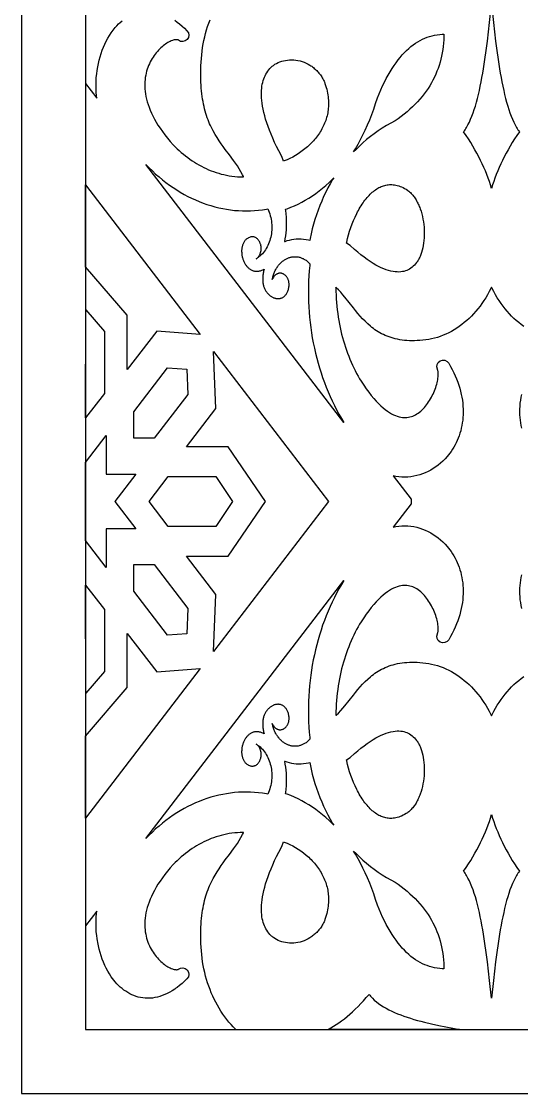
# Model space of a CAD drawing. Extents: x -400 to 400, y -350 to 350.
# Drawn here: x -400 to -244, y -350 to -15.4 of the extents above; entities that cross this region are included whole.
import ezdxf

# ---------------------------------------------------------------- set-up
doc = ezdxf.new("R2010")
doc.units = 0
doc.header["$MEASUREMENT"] = 0
doc.layers.add('LAYER_1', color=18, linetype='CONTINUOUS')

msp = doc.modelspace()

# ---------------------------------------------------------------- linework, layer by layer
at = {"layer": 'LAYER_1'}
for points in [[(-400, -350), (400, -350), (400, 350), (-400, 350)], [(-380, 330), (-380, -330), (380, -330), (380, 330)], [(-252.75, -15.72), (-252.42, -18.59), (-252.07, -21.49), (-251.7, -24.39), (-251.29, -27.28), (-251.07, -28.71), (-250.84, -30.13), (-250.6, -31.53), (-250.35, -32.91), (-250.1, -34.27), (-249.83, -35.6), (-249.54, -36.91), (-249.25, -38.18), (-248.94, -39.41), (-248.62, -40.61), (-248.29, -41.77), (-247.94, -42.88), (-247.58, -43.94), (-247.21, -44.96), (-246.81, -45.92), (-246.41, -46.82), (-245.98, -47.67), (-245.54, -48.45), (-245.32, -48.82), (-245.09, -49.17), (-244.85, -49.5), (-244.61, -49.81), (-245.39, -50.93), (-246.13, -52.05), (-246.85, -53.17), (-247.53, -54.29), (-248.18, -55.41), (-248.79, -56.52), (-249.38, -57.63), (-249.93, -58.74), (-250.46, -59.85), (-250.96, -60.95), (-251.42, -62.05), (-251.86, -63.14), (-252.27, -64.24), (-252.65, -65.32), (-253.01, -66.41), (-253.34, -67.48), (-253.67, -66.41), (-254.02, -65.32), (-254.4, -64.24), (-254.81, -63.14), (-255.25, -62.05), (-255.72, -60.95), (-256.21, -59.85), (-256.74, -58.74), (-257.29, -57.63), (-257.88, -56.52), (-258.5, -55.41), (-259.15, -54.29), (-259.83, -53.17), (-260.54, -52.05), (-261.28, -50.93), (-262.06, -49.81), (-261.82, -49.5), (-261.59, -49.17), (-261.35, -48.82), (-261.13, -48.45), (-260.69, -47.67), (-260.26, -46.82), (-259.86, -45.92), (-259.47, -44.96), (-259.09, -43.94), (-258.73, -42.88), (-258.38, -41.77), (-258.05, -40.61), (-257.73, -39.41), (-257.42, -38.18), (-257.13, -36.91), (-256.85, -35.6), (-256.58, -34.27), (-256.32, -32.91), (-256.07, -31.53), (-255.83, -30.13), (-255.61, -28.71), (-255.39, -27.28), (-254.98, -24.39), (-254.6, -21.49), (-254.25, -18.59), (-253.93, -15.72), (-253.34, -10.17)], [(-268.21, -20.01), (-268.25, -21.07), (-268.33, -22.11), (-268.43, -23.15), (-268.56, -24.17), (-268.73, -25.17), (-268.92, -26.16), (-269.15, -27.14), (-269.41, -28.11), (-269.69, -29.07), (-270.01, -30.01), (-270.36, -30.94), (-270.75, -31.86), (-271.16, -32.77), (-271.61, -33.66), (-272.09, -34.55), (-272.6, -35.42), (-273.15, -36.29), (-273.73, -37.14), (-274.35, -37.98), (-275, -38.81), (-275.69, -39.63), (-276.41, -40.44), (-277.17, -41.23), (-277.96, -42.02), (-278.79, -42.79), (-279.66, -43.55), (-280.57, -44.3), (-281.51, -45.03), (-282.48, -45.76), (-283.45, -46.43), (-284.76, -47.12), (-286.1, -47.89), (-287.41, -48.69), (-288.68, -49.53), (-289.93, -50.41), (-291.13, -51.32), (-292.31, -52.27), (-293.44, -53.25), (-294.55, -54.26), (-295.62, -55.31), (-296.38, -56.1), (-295.77, -55.11), (-294.97, -53.71), (-294.19, -52.27), (-293.44, -50.79), (-292.71, -49.26), (-292.01, -47.69), (-291.34, -46.07), (-290.69, -44.41), (-290.08, -42.7), (-289.49, -40.95), (-288.96, -39.26), (-288.44, -37.99), (-287.89, -36.72), (-287.32, -35.49), (-286.75, -34.31), (-286.17, -33.18), (-285.57, -32.1), (-284.97, -31.06), (-284.36, -30.08), (-283.74, -29.13), (-283.11, -28.24), (-282.48, -27.39), (-281.83, -26.59), (-281.18, -25.83), (-280.52, -25.11), (-279.84, -24.44), (-279.16, -23.82), (-278.48, -23.23), (-277.78, -22.69), (-277.07, -22.19), (-276.36, -21.74), (-275.64, -21.32), (-274.9, -20.95), (-274.16, -20.61), (-273.41, -20.32), (-272.65, -20.06), (-271.88, -19.85), (-271.1, -19.67), (-270.3, -19.54), (-269.5, -19.44), (-268.69, -19.38), (-268.2, -19.37)], [(-315.04, -27.39), (-314.39, -27.45), (-313.73, -27.56), (-313.09, -27.7), (-312.45, -27.89), (-311.82, -28.11), (-311.2, -28.37), (-310.59, -28.67), (-309.98, -29.02), (-309.72, -29.19), (-309.44, -29.38), (-309.16, -29.58), (-308.89, -29.79), (-308.63, -30.01), (-308.37, -30.23), (-308.12, -30.47), (-307.87, -30.71), (-307.63, -30.97), (-307.4, -31.23), (-307.17, -31.5), (-306.95, -31.78), (-306.73, -32.07), (-306.53, -32.36), (-306.33, -32.67), (-306.13, -32.99), (-305.95, -33.31), (-305.77, -33.65), (-305.6, -34), (-305.5, -34.2), (-305.32, -34.69), (-305.11, -35.33), (-304.93, -35.95), (-304.77, -36.56), (-304.63, -37.16), (-304.51, -37.74), (-304.41, -38.31), (-304.33, -38.87), (-304.27, -39.41), (-304.23, -39.95), (-304.2, -40.47), (-304.19, -40.99), (-304.2, -41.49), (-304.22, -41.99), (-304.26, -42.48), (-304.31, -42.97), (-304.38, -43.45), (-304.46, -43.92), (-304.55, -44.39), (-304.66, -44.86), (-304.79, -45.32), (-304.92, -45.78), (-305.07, -46.24), (-305.24, -46.7), (-305.42, -47.15), (-305.61, -47.6), (-305.82, -48.04), (-306.03, -48.48), (-306.27, -48.92), (-306.51, -49.36), (-306.77, -49.79), (-307.04, -50.21), (-307.33, -50.64), (-307.62, -51.05), (-307.93, -51.46), (-308.25, -51.87), (-308.58, -52.26), (-308.92, -52.65), (-309.27, -53.04), (-309.63, -53.41), (-310, -53.78), (-310.37, -54.14), (-310.76, -54.49), (-311.13, -54.82), (-311.96, -55.49), (-312.79, -56.11), (-313.63, -56.69), (-314.5, -57.22), (-315.37, -57.71), (-316.24, -58.15), (-317.12, -58.55), (-317.99, -58.89), (-318.21, -58.97), (-318.8, -57.5), (-319.7, -55.8), (-320.38, -54.44), (-321.02, -53.12), (-321.6, -51.83), (-322.13, -50.57), (-322.62, -49.35), (-323.06, -48.16), (-323.46, -47.01), (-323.81, -45.9), (-324.11, -44.82), (-324.37, -43.78), (-324.59, -42.79), (-324.78, -41.83), (-324.92, -40.91), (-325.02, -40.03), (-325.09, -39.19), (-325.13, -38.4), (-325.13, -37.64), (-325.11, -36.92), (-325.05, -36.24), (-324.97, -35.6), (-324.87, -34.98), (-324.74, -34.4), (-324.59, -33.85), (-324.42, -33.31), (-324.22, -32.8), (-324, -32.31), (-323.75, -31.83), (-323.48, -31.36), (-323.18, -30.91), (-322.85, -30.46), (-322.5, -30.04), (-322.37, -29.91), (-322.19, -29.73), (-322, -29.55), (-321.8, -29.38), (-321.59, -29.22), (-321.4, -29.07), (-320.92, -28.75), (-320.43, -28.47), (-319.91, -28.22), (-319.36, -27.99), (-318.79, -27.8), (-318.2, -27.64), (-317.59, -27.51), (-316.97, -27.43), (-316.33, -27.38), (-315.69, -27.36)], [(-360.18, -61.03), (-359.16, -62.03), (-358.13, -62.99), (-357.07, -63.92), (-356, -64.81), (-354.92, -65.66), (-353.82, -66.47), (-352.7, -67.24), (-351.57, -67.98), (-350.43, -68.68), (-349.27, -69.34), (-348.11, -69.96), (-346.93, -70.55), (-345.74, -71.09), (-344.54, -71.6), (-343.34, -72.06), (-342.13, -72.49), (-340.91, -72.87), (-339.68, -73.22), (-338.45, -73.52), (-337.22, -73.78), (-335.98, -74.01), (-334.74, -74.19), (-333.5, -74.33), (-332.25, -74.42), (-331.01, -74.48), (-329.76, -74.49), (-328.52, -74.46), (-327.28, -74.39), (-326.04, -74.28), (-324.81, -74.12), (-323.58, -73.92), (-323.15, -73.87), (-322.91, -74.39), (-322.7, -74.93), (-322.51, -75.47), (-322.35, -76.02), (-322.22, -76.57), (-322.1, -77.13), (-322.01, -77.7), (-321.95, -78.26), (-321.91, -78.83), (-321.89, -79.39), (-321.89, -79.96), (-321.92, -80.52), (-321.96, -81.08), (-322.03, -81.63), (-322.13, -82.18), (-322.24, -82.72), (-322.37, -83.25), (-322.53, -83.77), (-322.7, -84.29), (-322.9, -84.79), (-323.12, -85.28), (-323.35, -85.75), (-323.61, -86.21), (-323.88, -86.65), (-324.17, -87.07), (-324.49, -87.48), (-324.82, -87.86), (-325.17, -88.23), (-325.53, -88.57), (-325.92, -88.89), (-326.12, -89.04), (-326.32, -89.18), (-326.53, -89.32), (-326.74, -89.45), (-326.55, -89.31), (-326.37, -89.16), (-326.19, -88.98), (-326.03, -88.79), (-325.93, -88.65), (-325.84, -88.52), (-325.75, -88.37), (-325.67, -88.22), (-325.6, -88.07), (-325.53, -87.92), (-325.47, -87.76), (-325.41, -87.6), (-325.37, -87.43), (-325.32, -87.27), (-325.29, -87.1), (-325.26, -86.93), (-325.24, -86.76), (-325.22, -86.59), (-325.21, -86.41), (-325.21, -86.24), (-325.21, -86.07), (-325.22, -85.89), (-325.24, -85.72), (-325.26, -85.55), (-325.29, -85.38), (-325.32, -85.21), (-325.36, -85.04), (-325.41, -84.88), (-325.47, -84.72), (-325.53, -84.56), (-325.59, -84.4), (-325.67, -84.24), (-325.75, -84.09), (-325.84, -83.95), (-325.93, -83.81), (-326.03, -83.67), (-326.14, -83.52), (-326.26, -83.38), (-326.39, -83.25), (-326.52, -83.12), (-326.66, -83.01), (-326.81, -82.91), (-326.97, -82.83), (-327.14, -82.75), (-327.31, -82.69), (-327.48, -82.64), (-327.67, -82.61), (-327.86, -82.6), (-328.05, -82.6), (-328.25, -82.61), (-328.46, -82.65), (-328.68, -82.7), (-328.9, -82.79), (-329.11, -82.88), (-329.31, -82.99), (-329.49, -83.11), (-329.67, -83.23), (-329.84, -83.37), (-330, -83.51), (-330.15, -83.67), (-330.29, -83.83), (-330.42, -84), (-330.54, -84.18), (-330.65, -84.36), (-330.76, -84.55), (-330.85, -84.75), (-330.93, -84.95), (-331.01, -85.16), (-331.08, -85.37), (-331.13, -85.59), (-331.18, -85.81), (-331.22, -86.04), (-331.26, -86.27), (-331.28, -86.5), (-331.3, -86.73), (-331.3, -86.97), (-331.3, -87.21), (-331.29, -87.45), (-331.28, -87.69), (-331.26, -87.93), (-331.22, -88.17), (-331.19, -88.41), (-331.14, -88.64), (-331.09, -88.88), (-331.03, -89.12), (-330.96, -89.35), (-330.89, -89.58), (-330.8, -89.81), (-330.72, -90.03), (-330.62, -90.26), (-330.52, -90.47), (-330.41, -90.68), (-330.3, -90.89), (-330.18, -91.09), (-330.06, -91.29), (-329.92, -91.48), (-329.79, -91.66), (-329.64, -91.84), (-329.49, -92), (-329.34, -92.16), (-329.18, -92.32), (-329.02, -92.46), (-328.84, -92.59), (-328.67, -92.72), (-328.49, -92.83), (-328.3, -92.94), (-328.11, -93.03), (-327.92, -93.11), (-327.72, -93.18), (-327.51, -93.24), (-327.31, -93.29), (-327.09, -93.32), (-326.88, -93.34), (-326.66, -93.34), (-326.43, -93.34), (-326.2, -93.31), (-325.95, -93.28), (-325.7, -93.23), (-325.45, -93.17), (-325.21, -93.11), (-324.97, -93.02), (-324.73, -92.93), (-324.49, -92.83), (-324.26, -92.71), (-324.35, -93.02), (-324.43, -93.32), (-324.5, -93.64), (-324.56, -93.95), (-324.61, -94.27), (-324.66, -94.59), (-324.69, -94.92), (-324.72, -95.24), (-324.74, -95.54), (-324.74, -95.84), (-324.74, -96.12), (-324.73, -96.41), (-324.7, -96.68), (-324.66, -96.96), (-324.62, -97.22), (-324.57, -97.48), (-324.5, -97.74), (-324.43, -97.98), (-324.35, -98.23), (-324.26, -98.46), (-324.17, -98.69), (-324.07, -98.91), (-323.96, -99.13), (-323.84, -99.34), (-323.72, -99.54), (-323.59, -99.73), (-323.45, -99.92), (-323.31, -100.1), (-323.17, -100.27), (-323.02, -100.43), (-322.86, -100.59), (-322.7, -100.74), (-322.54, -100.88), (-322.37, -101.01), (-322.2, -101.13), (-322.03, -101.24), (-321.86, -101.35), (-321.68, -101.45), (-321.5, -101.53), (-321.32, -101.61), (-321.14, -101.68), (-320.95, -101.74), (-320.77, -101.79), (-320.59, -101.83), (-320.4, -101.86), (-320.22, -101.88), (-320.04, -101.89), (-319.85, -101.89), (-319.67, -101.88), (-319.49, -101.86), (-319.32, -101.83), (-319.14, -101.79), (-318.97, -101.74), (-318.8, -101.67), (-318.63, -101.6), (-318.47, -101.51), (-318.31, -101.41), (-318.15, -101.3), (-318, -101.18), (-317.85, -101.05), (-317.71, -100.9), (-317.58, -100.75), (-317.44, -100.58), (-317.32, -100.39), (-317.2, -100.2), (-317.09, -99.99), (-316.99, -99.77), (-316.89, -99.54), (-316.8, -99.29), (-316.72, -99.03), (-316.64, -98.76), (-316.58, -98.47), (-316.54, -98.19), (-316.51, -97.92), (-316.5, -97.66), (-316.5, -97.4), (-316.51, -97.15), (-316.53, -96.91), (-316.57, -96.68), (-316.62, -96.46), (-316.67, -96.25), (-316.74, -96.04), (-316.82, -95.85), (-316.9, -95.66), (-317, -95.49), (-317.1, -95.32), (-317.21, -95.16), (-317.32, -95.02), (-317.43, -94.89), (-317.53, -94.77), (-317.65, -94.65), (-317.76, -94.55), (-317.88, -94.45), (-318, -94.36), (-318.12, -94.28), (-318.25, -94.21), (-318.37, -94.15), (-318.5, -94.1), (-318.63, -94.05), (-318.76, -94.01), (-318.89, -93.99), (-319.03, -93.97), (-319.16, -93.95), (-319.29, -93.95), (-319.43, -93.95), (-319.56, -93.97), (-319.69, -93.99), (-319.82, -94.02), (-319.95, -94.06), (-320.08, -94.1), (-320.21, -94.16), (-320.33, -94.22), (-320.46, -94.29), (-320.58, -94.37), (-320.7, -94.46), (-320.81, -94.55), (-320.93, -94.65), (-321.04, -94.77), (-321.15, -94.89), (-321.25, -95.02), (-321.4, -95.23), (-321.53, -95.46), (-321.65, -95.7), (-321.75, -95.94), (-321.69, -95.63), (-321.61, -95.32), (-321.53, -95.02), (-321.44, -94.72), (-321.35, -94.43), (-321.25, -94.15), (-321.14, -93.87), (-321.03, -93.6), (-320.91, -93.34), (-320.79, -93.08), (-320.66, -92.83), (-320.52, -92.59), (-320.38, -92.35), (-320.24, -92.12), (-320.09, -91.9), (-319.93, -91.69), (-319.77, -91.48), (-319.61, -91.28), (-319.44, -91.08), (-319.26, -90.9), (-319.09, -90.72), (-318.91, -90.55), (-318.72, -90.38), (-318.53, -90.23), (-318.34, -90.08), (-318.15, -89.94), (-317.95, -89.8), (-317.75, -89.68), (-317.55, -89.56), (-317.34, -89.45), (-317.13, -89.35), (-316.92, -89.26), (-316.71, -89.17), (-316.5, -89.1), (-316.28, -89.03), (-316.07, -88.97), (-315.85, -88.92), (-315.63, -88.87), (-315.41, -88.84), (-315.18, -88.81), (-314.96, -88.8), (-314.74, -88.79), (-314.51, -88.79), (-314.29, -88.8), (-314.07, -88.82), (-313.84, -88.85), (-313.62, -88.89), (-313.4, -88.93), (-313.17, -88.99), (-312.95, -89.05), (-312.73, -89.13), (-312.51, -89.21), (-312.29, -89.31), (-312.07, -89.41), (-311.86, -89.52), (-311.64, -89.65), (-311.43, -89.78), (-311.22, -89.92), (-311.01, -90.07), (-310.81, -90.24), (-310.61, -90.41), (-310.4, -90.59), (-310.21, -90.79), (-310.01, -90.99), (-310.05, -91.56), (-310.2, -93.16), (-310.33, -94.77), (-310.41, -96.38), (-310.47, -98), (-310.49, -99.62), (-310.48, -101.24), (-310.44, -102.86), (-310.36, -104.48), (-310.26, -106.1), (-310.12, -107.72), (-309.95, -109.33), (-309.74, -110.94), (-309.51, -112.54), (-309.25, -114.14), (-308.95, -115.73), (-308.62, -117.31), (-308.27, -118.88), (-307.88, -120.44), (-307.46, -121.99), (-307.02, -123.52), (-306.54, -125.04), (-306.03, -126.55), (-305.5, -128.04), (-304.93, -129.51), (-304.34, -130.96), (-303.71, -132.4), (-303.06, -133.81), (-302.38, -135.21), (-301.67, -136.58), (-300.93, -137.93), (-300.16, -139.25), (-299.37, -140.55), (-330.27, -100.27), (-361.17, -59.99)], [(-344.2, -113.06), (-357.81, -112.06), (-367, -124.04), (-367, -107.09), (-380, -91.96), (-380, -66.39)], [(-302.91, -64.73), (-303.67, -66.03), (-304.39, -67.35), (-305.07, -68.69), (-305.72, -70.05), (-306.33, -71.44), (-306.91, -72.85), (-307.45, -74.27), (-307.96, -75.71), (-308.43, -77.17), (-308.87, -78.65), (-309.27, -80.14), (-309.64, -81.65), (-309.97, -83.17), (-310.07, -83.72), (-310.43, -83.63), (-311.22, -83.49), (-312, -83.4), (-312.77, -83.34), (-313.53, -83.33), (-314.28, -83.37), (-315.02, -83.44), (-315.75, -83.55), (-316.46, -83.7), (-317.16, -83.89), (-317.85, -84.11), (-317.88, -84.13), (-317.87, -84.08), (-317.7, -83.19), (-317.56, -82.28), (-317.44, -81.35), (-317.35, -80.4), (-317.3, -79.44), (-317.27, -78.46), (-317.28, -77.47), (-317.32, -76.46), (-317.4, -75.44), (-317.5, -74.41), (-317.57, -73.95), (-317.14, -73.81), (-315.98, -73.38), (-314.82, -72.9), (-313.68, -72.38), (-312.55, -71.81), (-311.43, -71.2), (-310.32, -70.54), (-309.23, -69.83), (-308.15, -69.07), (-307.09, -68.27), (-306.04, -67.43), (-305.01, -66.54), (-303.99, -65.6), (-303, -64.62), (-302.55, -64.14)], [(-284.39, -66.3), (-283.98, -66.33), (-283.57, -66.38), (-283.16, -66.46), (-282.73, -66.57), (-282.29, -66.69), (-281.84, -66.85), (-281.39, -67.03), (-280.92, -67.24), (-280.44, -67.49), (-279.95, -67.76), (-279.58, -67.99), (-279.42, -68.11), (-279.15, -68.34), (-278.9, -68.57), (-278.65, -68.81), (-278.4, -69.07), (-278.17, -69.33), (-277.94, -69.6), (-277.72, -69.88), (-277.5, -70.16), (-277.29, -70.46), (-277.09, -70.76), (-276.9, -71.08), (-276.71, -71.4), (-276.53, -71.73), (-276.36, -72.06), (-276.19, -72.41), (-276.03, -72.76), (-275.88, -73.12), (-275.73, -73.49), (-275.6, -73.83), (-275.33, -74.63), (-275.1, -75.41), (-274.9, -76.22), (-274.73, -77.04), (-274.59, -77.88), (-274.48, -78.72), (-274.4, -79.57), (-274.35, -80.42), (-274.33, -81.27), (-274.34, -82.11), (-274.38, -82.94), (-274.45, -83.75), (-274.54, -84.54), (-274.66, -85.31), (-274.81, -86.06), (-274.98, -86.77), (-275.18, -87.44), (-275.39, -88.08), (-275.64, -88.72), (-275.75, -88.96), (-275.88, -89.24), (-276.01, -89.49), (-276.14, -89.74), (-276.28, -89.98), (-276.38, -90.15), (-276.71, -90.6), (-277.05, -91.03), (-277.4, -91.43), (-277.76, -91.78), (-278.12, -92.1), (-278.5, -92.39), (-278.9, -92.65), (-279.3, -92.87), (-279.73, -93.07), (-280.18, -93.24), (-280.65, -93.37), (-281.14, -93.47), (-281.66, -93.54), (-282.22, -93.58), (-282.8, -93.57), (-283.41, -93.52), (-284.05, -93.43), (-284.72, -93.3), (-285.43, -93.11), (-286.16, -92.88), (-286.93, -92.59), (-287.72, -92.25), (-288.55, -91.85), (-289.4, -91.39), (-290.29, -90.88), (-291.2, -90.31), (-292.13, -89.67), (-293.1, -88.97), (-294.09, -88.21), (-295.1, -87.39), (-296.14, -86.5), (-297.45, -85.33), (-298.58, -84.56), (-298.52, -84.27), (-298.25, -83.14), (-297.95, -81.99), (-297.61, -80.85), (-297.24, -79.72), (-296.83, -78.59), (-296.39, -77.49), (-295.91, -76.41), (-295.4, -75.33), (-295.14, -74.84), (-294.87, -74.34), (-294.6, -73.85), (-294.32, -73.37), (-294.03, -72.9), (-293.73, -72.45), (-293.43, -72), (-293.13, -71.57), (-292.82, -71.16), (-292.5, -70.76), (-292.18, -70.37), (-291.86, -70), (-291.53, -69.65), (-291.2, -69.31), (-290.87, -68.99), (-290.53, -68.69), (-290.2, -68.4), (-289.85, -68.13), (-289.51, -67.88), (-289.16, -67.65), (-288.81, -67.43), (-288.46, -67.24), (-288.11, -67.06), (-287.75, -66.9), (-287.4, -66.76), (-287.03, -66.63), (-286.67, -66.53), (-286.3, -66.44), (-285.93, -66.37), (-285.55, -66.32), (-285.17, -66.29), (-284.78, -66.28)], [(-374.13, -112.1), (-374.13, -131.46), (-380, -139.1), (-379.92, -105.37)], [(-304.2, -165.2), (-340.08, -211.98), (-339.31, -194.24), (-348.51, -182.26), (-335.5, -182.26), (-323.82, -165.2), (-335.5, -148.15), (-348.51, -148.15), (-339.31, -136.17), (-340.08, -118.43)], [(-348.43, -123.94), (-348.09, -131.8), (-358.59, -145.49), (-364.96, -145.49), (-364.96, -137.19), (-354.46, -123.5)], [(-373.54, -156.66), (-364.28, -156.66), (-370.83, -165.19), (-370.83, -165.2), (-370.83, -165.21), (-364.28, -173.74), (-373.54, -173.74), (-373.54, -185.8), (-380, -177.38), (-380, -153.03), (-373.54, -144.6)], [(-334.11, -165.2), (-339.34, -172.96), (-354.2, -172.96), (-360.14, -165.2), (-354.2, -157.45), (-339.34, -157.45)], [(-348.09, -198.6), (-348.43, -206.46), (-354.46, -206.91), (-364.96, -193.22), (-364.96, -184.91), (-358.59, -184.91)], [(-300.16, -191.15), (-300.93, -192.47), (-301.67, -193.82), (-302.38, -195.19), (-303.06, -196.59), (-303.71, -198), (-304.34, -199.44), (-304.93, -200.89), (-305.5, -202.37), (-306.03, -203.85), (-306.54, -205.36), (-307.02, -206.88), (-307.46, -208.42), (-307.88, -209.96), (-308.27, -211.52), (-308.62, -213.09), (-308.95, -214.67), (-309.25, -216.26), (-309.51, -217.86), (-309.74, -219.46), (-309.95, -221.07), (-310.12, -222.69), (-310.26, -224.3), (-310.36, -225.92), (-310.44, -227.54), (-310.48, -229.17), (-310.49, -230.79), (-310.47, -232.41), (-310.41, -234.02), (-310.33, -235.64), (-310.2, -237.24), (-310.05, -238.85), (-310.01, -239.41), (-310.21, -239.62), (-310.4, -239.81), (-310.61, -239.99), (-310.81, -240.17), (-311.01, -240.33), (-311.22, -240.48), (-311.43, -240.62), (-311.64, -240.76), (-311.86, -240.88), (-312.07, -240.99), (-312.29, -241.1), (-312.51, -241.19), (-312.73, -241.27), (-312.95, -241.35), (-313.17, -241.41), (-313.4, -241.47), (-313.62, -241.52), (-313.84, -241.55), (-314.07, -241.58), (-314.29, -241.6), (-314.51, -241.61), (-314.74, -241.61), (-314.96, -241.6), (-315.18, -241.59), (-315.41, -241.56), (-315.63, -241.53), (-315.85, -241.49), (-316.07, -241.43), (-316.28, -241.37), (-316.5, -241.31), (-316.71, -241.23), (-316.92, -241.14), (-317.13, -241.05), (-317.34, -240.95), (-317.55, -240.84), (-317.75, -240.72), (-317.95, -240.6), (-318.15, -240.47), (-318.34, -240.32), (-318.53, -240.18), (-318.72, -240.02), (-318.91, -239.85), (-319.09, -239.68), (-319.26, -239.5), (-319.44, -239.32), (-319.61, -239.12), (-319.77, -238.92), (-319.93, -238.71), (-320.09, -238.5), (-320.24, -238.28), (-320.38, -238.05), (-320.52, -237.81), (-320.66, -237.57), (-320.79, -237.32), (-320.91, -237.06), (-321.03, -236.8), (-321.14, -236.53), (-321.25, -236.25), (-321.35, -235.97), (-321.44, -235.68), (-321.53, -235.38), (-321.61, -235.08), (-321.69, -234.78), (-321.75, -234.46), (-321.65, -234.7), (-321.53, -234.94), (-321.4, -235.17), (-321.25, -235.39), (-321.15, -235.52), (-321.04, -235.64), (-320.93, -235.75), (-320.81, -235.85), (-320.7, -235.95), (-320.58, -236.03), (-320.46, -236.11), (-320.33, -236.18), (-320.21, -236.25), (-320.08, -236.3), (-319.95, -236.35), (-319.82, -236.38), (-319.69, -236.41), (-319.56, -236.44), (-319.43, -236.45), (-319.29, -236.45), (-319.16, -236.45), (-319.03, -236.44), (-318.89, -236.42), (-318.76, -236.39), (-318.63, -236.35), (-318.5, -236.3), (-318.37, -236.25), (-318.25, -236.19), (-318.12, -236.12), (-318, -236.04), (-317.88, -235.95), (-317.76, -235.85), (-317.65, -235.75), (-317.53, -235.64), (-317.43, -235.51), (-317.32, -235.38), (-317.21, -235.24), (-317.1, -235.08), (-317, -234.92), (-316.9, -234.74), (-316.82, -234.55), (-316.74, -234.36), (-316.67, -234.15), (-316.62, -233.94), (-316.57, -233.72), (-316.53, -233.49), (-316.51, -233.25), (-316.5, -233), (-316.5, -232.74), (-316.51, -232.48), (-316.54, -232.21), (-316.58, -231.93), (-316.64, -231.65), (-316.72, -231.37), (-316.8, -231.11), (-316.89, -230.87), (-316.99, -230.63), (-317.09, -230.41), (-317.2, -230.2), (-317.32, -230.01), (-317.44, -229.83), (-317.58, -229.66), (-317.71, -229.5), (-317.85, -229.35), (-318, -229.22), (-318.15, -229.1), (-318.31, -228.99), (-318.47, -228.89), (-318.63, -228.8), (-318.8, -228.73), (-318.97, -228.66), (-319.14, -228.61), (-319.32, -228.57), (-319.49, -228.54), (-319.67, -228.52), (-319.85, -228.51), (-320.04, -228.51), (-320.22, -228.52), (-320.4, -228.54), (-320.59, -228.57), (-320.77, -228.61), (-320.95, -228.66), (-321.14, -228.72), (-321.32, -228.79), (-321.5, -228.87), (-321.68, -228.96), (-321.86, -229.05), (-322.03, -229.16), (-322.2, -229.27), (-322.37, -229.4), (-322.54, -229.53), (-322.7, -229.67), (-322.86, -229.81), (-323.02, -229.97), (-323.17, -230.13), (-323.31, -230.31), (-323.45, -230.48), (-323.59, -230.67), (-323.72, -230.87), (-323.84, -231.07), (-323.96, -231.28), (-324.07, -231.49), (-324.17, -231.71), (-324.26, -231.94), (-324.35, -232.18), (-324.43, -232.42), (-324.5, -232.67), (-324.57, -232.92), (-324.62, -233.18), (-324.66, -233.45), (-324.7, -233.72), (-324.73, -234), (-324.74, -234.28), (-324.74, -234.57), (-324.74, -234.86), (-324.72, -235.16), (-324.69, -235.48), (-324.66, -235.81), (-324.61, -236.13), (-324.56, -236.45), (-324.5, -236.77), (-324.43, -237.08), (-324.35, -237.38), (-324.26, -237.69), (-324.49, -237.57), (-324.73, -237.47), (-324.97, -237.38), (-325.21, -237.3), (-325.45, -237.23), (-325.7, -237.17), (-325.95, -237.12), (-326.2, -237.09), (-326.43, -237.07), (-326.66, -237.06), (-326.88, -237.06), (-327.09, -237.08), (-327.31, -237.12), (-327.51, -237.16), (-327.72, -237.22), (-327.92, -237.29), (-328.11, -237.37), (-328.3, -237.47), (-328.49, -237.57), (-328.67, -237.68), (-328.84, -237.81), (-329.02, -237.94), (-329.18, -238.09), (-329.34, -238.24), (-329.49, -238.4), (-329.64, -238.57), (-329.79, -238.74), (-329.92, -238.92), (-330.06, -239.11), (-330.18, -239.31), (-330.3, -239.51), (-330.41, -239.72), (-330.52, -239.93), (-330.62, -240.15), (-330.72, -240.37), (-330.8, -240.59), (-330.89, -240.82), (-330.96, -241.05), (-331.03, -241.28), (-331.09, -241.52), (-331.14, -241.76), (-331.19, -242), (-331.22, -242.24), (-331.26, -242.48), (-331.28, -242.72), (-331.29, -242.96), (-331.3, -243.19), (-331.3, -243.43), (-331.3, -243.67), (-331.28, -243.9), (-331.26, -244.13), (-331.22, -244.36), (-331.18, -244.59), (-331.13, -244.81), (-331.08, -245.03), (-331.01, -245.24), (-330.93, -245.45), (-330.85, -245.65), (-330.76, -245.85), (-330.65, -246.04), (-330.54, -246.22), (-330.42, -246.4), (-330.29, -246.57), (-330.15, -246.73), (-330, -246.89), (-329.84, -247.03), (-329.67, -247.17), (-329.49, -247.3), (-329.31, -247.41), (-329.11, -247.52), (-328.9, -247.61), (-328.68, -247.7), (-328.46, -247.75), (-328.25, -247.79), (-328.05, -247.81), (-327.86, -247.81), (-327.67, -247.79), (-327.48, -247.76), (-327.31, -247.71), (-327.14, -247.65), (-326.97, -247.58), (-326.81, -247.49), (-326.66, -247.39), (-326.52, -247.28), (-326.39, -247.16), (-326.26, -247.02), (-326.14, -246.88), (-326.03, -246.73), (-325.93, -246.6), (-325.84, -246.45), (-325.75, -246.31), (-325.67, -246.16), (-325.59, -246), (-325.53, -245.85), (-325.47, -245.69), (-325.41, -245.52), (-325.36, -245.36), (-325.32, -245.19), (-325.29, -245.02), (-325.26, -244.85), (-325.24, -244.68), (-325.22, -244.51), (-325.21, -244.34), (-325.21, -244.16), (-325.21, -243.99), (-325.22, -243.82), (-325.24, -243.64), (-325.26, -243.47), (-325.29, -243.3), (-325.32, -243.14), (-325.37, -242.97), (-325.41, -242.81), (-325.47, -242.64), (-325.53, -242.49), (-325.6, -242.33), (-325.67, -242.18), (-325.75, -242.03), (-325.84, -241.89), (-325.93, -241.75), (-326.03, -241.61), (-326.19, -241.42), (-326.37, -241.25), (-326.55, -241.09), (-326.74, -240.95), (-326.53, -241.08), (-326.32, -241.22), (-326.12, -241.36), (-325.92, -241.51), (-325.53, -241.83), (-325.17, -242.17), (-324.82, -242.54), (-324.49, -242.92), (-324.17, -243.33), (-323.88, -243.75), (-323.61, -244.19), (-323.35, -244.65), (-323.12, -245.13), (-322.9, -245.61), (-322.7, -246.11), (-322.53, -246.63), (-322.37, -247.15), (-322.24, -247.68), (-322.13, -248.22), (-322.03, -248.77), (-321.96, -249.32), (-321.92, -249.88), (-321.89, -250.45), (-321.89, -251.01), (-321.91, -251.58), (-321.95, -252.14), (-322.01, -252.71), (-322.1, -253.27), (-322.22, -253.83), (-322.35, -254.38), (-322.51, -254.93), (-322.7, -255.47), (-322.91, -256.01), (-323.15, -256.53), (-323.58, -256.48), (-324.81, -256.28), (-326.04, -256.12), (-327.28, -256.01), (-328.52, -255.94), (-329.76, -255.91), (-331.01, -255.92), (-332.25, -255.98), (-333.5, -256.08), (-334.74, -256.22), (-335.98, -256.4), (-337.22, -256.62), (-338.45, -256.88), (-339.68, -257.19), (-340.91, -257.53), (-342.13, -257.92), (-343.34, -258.34), (-344.54, -258.81), (-345.74, -259.31), (-346.93, -259.85), (-348.11, -260.44), (-349.27, -261.06), (-350.43, -261.72), (-351.57, -262.42), (-352.7, -263.16), (-353.82, -263.93), (-354.92, -264.75), (-356, -265.6), (-357.07, -266.49), (-358.13, -267.41), (-359.16, -268.37), (-360.18, -269.37), (-361.17, -270.41), (-330.27, -230.13), (-299.37, -189.85)], [(-374.13, -198.95), (-374.13, -218.3), (-379.92, -225.04), (-380, -191.31)], [(-357.81, -218.34), (-344.2, -217.34), (-380, -264.01), (-380, -238.44), (-367, -223.31), (-367, -206.36)], [(-281.66, -236.86), (-281.14, -236.93), (-280.65, -237.03), (-280.18, -237.17), (-279.73, -237.33), (-279.3, -237.53), (-278.9, -237.75), (-278.5, -238.01), (-278.12, -238.3), (-277.76, -238.62), (-277.4, -238.98), (-277.05, -239.37), (-276.71, -239.8), (-276.38, -240.25), (-276.28, -240.42), (-276.14, -240.66), (-276.01, -240.91), (-275.88, -241.17), (-275.75, -241.44), (-275.64, -241.69), (-275.39, -242.32), (-275.18, -242.96), (-274.98, -243.63), (-274.81, -244.35), (-274.66, -245.09), (-274.54, -245.86), (-274.45, -246.65), (-274.38, -247.47), (-274.34, -248.29), (-274.33, -249.13), (-274.35, -249.98), (-274.4, -250.83), (-274.48, -251.68), (-274.59, -252.52), (-274.73, -253.36), (-274.9, -254.18), (-275.1, -254.99), (-275.33, -255.77), (-275.6, -256.57), (-275.73, -256.91), (-275.88, -257.28), (-276.03, -257.64), (-276.19, -257.99), (-276.36, -258.34), (-276.53, -258.67), (-276.71, -259), (-276.9, -259.33), (-277.09, -259.64), (-277.29, -259.94), (-277.5, -260.24), (-277.72, -260.53), (-277.94, -260.8), (-278.17, -261.07), (-278.4, -261.34), (-278.65, -261.59), (-278.9, -261.83), (-279.15, -262.06), (-279.42, -262.29), (-279.58, -262.41), (-279.95, -262.64), (-280.44, -262.92), (-280.92, -263.16), (-281.39, -263.37), (-281.84, -263.55), (-282.29, -263.71), (-282.73, -263.84), (-283.16, -263.94), (-283.57, -264.02), (-283.98, -264.07), (-284.39, -264.11), (-284.78, -264.12), (-285.17, -264.11), (-285.55, -264.08), (-285.93, -264.03), (-286.3, -263.96), (-286.67, -263.88), (-287.03, -263.77), (-287.4, -263.65), (-287.75, -263.5), (-288.11, -263.34), (-288.46, -263.17), (-288.81, -262.97), (-289.16, -262.75), (-289.51, -262.52), (-289.85, -262.27), (-290.2, -262), (-290.53, -261.72), (-290.87, -261.41), (-291.2, -261.09), (-291.53, -260.75), (-291.86, -260.4), (-292.18, -260.03), (-292.5, -259.65), (-292.82, -259.24), (-293.13, -258.83), (-293.43, -258.4), (-293.73, -257.96), (-294.03, -257.5), (-294.32, -257.03), (-294.6, -256.55), (-294.87, -256.06), (-295.14, -255.56), (-295.4, -255.07), (-295.91, -254), (-296.39, -252.91), (-296.83, -251.81), (-297.24, -250.69), (-297.61, -249.55), (-297.95, -248.41), (-298.25, -247.27), (-298.52, -246.13), (-298.58, -245.84), (-297.45, -245.08), (-296.14, -243.9), (-295.1, -243.01), (-294.09, -242.19), (-293.1, -241.43), (-292.13, -240.73), (-291.2, -240.1), (-290.29, -239.52), (-289.4, -239.01), (-288.55, -238.55), (-287.72, -238.16), (-286.93, -237.81), (-286.16, -237.53), (-285.43, -237.29), (-284.72, -237.11), (-284.05, -236.97), (-283.41, -236.88), (-282.8, -236.83), (-282.22, -236.83)], [(-317.85, -246.29), (-317.16, -246.51), (-316.46, -246.7), (-315.75, -246.85), (-315.02, -246.96), (-314.28, -247.04), (-313.53, -247.07), (-312.77, -247.06), (-312, -247.01), (-311.22, -246.91), (-310.43, -246.77), (-310.07, -246.68), (-309.97, -247.24), (-309.64, -248.76), (-309.27, -250.26), (-308.87, -251.75), (-308.43, -253.23), (-307.96, -254.69), (-307.45, -256.13), (-306.91, -257.56), (-306.33, -258.96), (-305.72, -260.35), (-305.07, -261.71), (-304.39, -263.05), (-303.67, -264.38), (-302.91, -265.67), (-302.55, -266.26), (-303, -265.79), (-303.99, -264.8), (-305.01, -263.86), (-306.04, -262.97), (-307.09, -262.13), (-308.15, -261.33), (-309.23, -260.57), (-310.32, -259.87), (-311.43, -259.21), (-312.55, -258.59), (-313.68, -258.02), (-314.82, -257.5), (-315.98, -257.02), (-317.14, -256.59), (-317.57, -256.45), (-317.5, -255.99), (-317.4, -254.96), (-317.32, -253.94), (-317.28, -252.93), (-317.27, -251.94), (-317.3, -250.96), (-317.35, -250), (-317.44, -249.05), (-317.56, -248.12), (-317.7, -247.21), (-317.87, -246.32), (-317.88, -246.28)], [(-253.01, -264), (-252.65, -265.08), (-252.27, -266.17), (-251.86, -267.26), (-251.42, -268.35), (-250.96, -269.45), (-250.46, -270.56), (-249.93, -271.66), (-249.38, -272.77), (-248.79, -273.88), (-248.18, -275), (-247.53, -276.11), (-246.85, -277.23), (-246.13, -278.35), (-245.39, -279.47), (-244.61, -280.59), (-244.85, -280.9), (-245.09, -281.24), (-245.32, -281.59), (-245.54, -281.95), (-245.98, -282.73), (-246.41, -283.58), (-246.81, -284.48), (-247.21, -285.44), (-247.58, -286.46), (-247.94, -287.52), (-248.29, -288.64), (-248.62, -289.79), (-248.94, -290.99), (-249.25, -292.22), (-249.54, -293.5), (-249.83, -294.8), (-250.1, -296.13), (-250.35, -297.49), (-250.6, -298.87), (-250.84, -300.27), (-251.07, -301.69), (-251.29, -303.12), (-251.7, -306.01), (-252.07, -308.92), (-252.42, -311.82), (-252.75, -314.69), (-253.34, -320.23), (-253.93, -314.69), (-254.25, -311.82), (-254.6, -308.92), (-254.98, -306.01), (-255.39, -303.12), (-255.61, -301.69), (-255.83, -300.27), (-256.07, -298.87), (-256.32, -297.49), (-256.58, -296.13), (-256.85, -294.8), (-257.13, -293.5), (-257.42, -292.22), (-257.73, -290.99), (-258.05, -289.79), (-258.38, -288.64), (-258.73, -287.52), (-259.09, -286.46), (-259.47, -285.44), (-259.86, -284.48), (-260.26, -283.58), (-260.69, -282.73), (-261.13, -281.95), (-261.35, -281.59), (-261.59, -281.24), (-261.82, -280.9), (-262.06, -280.59), (-261.28, -279.47), (-260.54, -278.35), (-259.83, -277.23), (-259.15, -276.11), (-258.5, -275), (-257.88, -273.88), (-257.29, -272.77), (-256.74, -271.66), (-256.21, -270.56), (-255.72, -269.45), (-255.25, -268.35), (-254.81, -267.26), (-254.4, -266.17), (-254.02, -265.08), (-253.67, -264), (-253.34, -262.92)], [(-317.99, -271.51), (-317.12, -271.86), (-316.24, -272.25), (-315.37, -272.69), (-314.5, -273.18), (-313.63, -273.71), (-312.79, -274.29), (-311.96, -274.91), (-311.13, -275.58), (-310.76, -275.91), (-310.37, -276.26), (-310, -276.62), (-309.63, -276.99), (-309.27, -277.36), (-308.92, -277.75), (-308.58, -278.14), (-308.25, -278.54), (-307.93, -278.94), (-307.62, -279.35), (-307.33, -279.77), (-307.04, -280.19), (-306.77, -280.61), (-306.51, -281.04), (-306.27, -281.48), (-306.03, -281.92), (-305.82, -282.36), (-305.61, -282.8), (-305.42, -283.25), (-305.24, -283.71), (-305.07, -284.16), (-304.92, -284.62), (-304.79, -285.08), (-304.66, -285.54), (-304.55, -286.01), (-304.46, -286.48), (-304.38, -286.95), (-304.31, -287.43), (-304.26, -287.92), (-304.22, -288.41), (-304.2, -288.91), (-304.19, -289.42), (-304.2, -289.93), (-304.23, -290.46), (-304.27, -290.99), (-304.33, -291.54), (-304.41, -292.09), (-304.51, -292.66), (-304.63, -293.24), (-304.77, -293.84), (-304.93, -294.45), (-305.11, -295.07), (-305.32, -295.71), (-305.5, -296.2), (-305.6, -296.4), (-305.77, -296.75), (-305.95, -297.09), (-306.13, -297.41), (-306.33, -297.73), (-306.53, -298.04), (-306.73, -298.33), (-306.95, -298.62), (-307.17, -298.9), (-307.4, -299.17), (-307.63, -299.44), (-307.87, -299.69), (-308.12, -299.93), (-308.37, -300.17), (-308.63, -300.4), (-308.89, -300.61), (-309.16, -300.82), (-309.44, -301.02), (-309.72, -301.22), (-309.98, -301.38), (-310.59, -301.73), (-311.2, -302.03), (-311.82, -302.29), (-312.45, -302.52), (-313.09, -302.7), (-313.73, -302.84), (-314.39, -302.95), (-315.04, -303.01), (-315.69, -303.04), (-316.33, -303.03), (-316.97, -302.98), (-317.59, -302.89), (-318.2, -302.76), (-318.79, -302.6), (-319.36, -302.41), (-319.91, -302.19), (-320.43, -301.93), (-320.92, -301.65), (-321.4, -301.33), (-321.59, -301.19), (-321.8, -301.02), (-322, -300.85), (-322.19, -300.67), (-322.37, -300.5), (-322.5, -300.36), (-322.85, -299.94), (-323.18, -299.5), (-323.48, -299.04), (-323.75, -298.57), (-324, -298.09), (-324.22, -297.6), (-324.42, -297.09), (-324.59, -296.56), (-324.74, -296), (-324.87, -295.42), (-324.97, -294.81), (-325.05, -294.16), (-325.11, -293.48), (-325.13, -292.76), (-325.13, -292), (-325.09, -291.21), (-325.02, -290.37), (-324.92, -289.49), (-324.78, -288.58), (-324.59, -287.62), (-324.37, -286.62), (-324.11, -285.58), (-323.81, -284.5), (-323.46, -283.39), (-323.06, -282.24), (-322.62, -281.05), (-322.13, -279.83), (-321.6, -278.57), (-321.02, -277.28), (-320.38, -275.96), (-319.7, -274.61), (-318.8, -272.91), (-318.21, -271.44)], [(-295.62, -275.1), (-294.55, -276.14), (-293.44, -277.16), (-292.31, -278.14), (-291.13, -279.08), (-289.93, -280), (-288.68, -280.87), (-287.41, -281.71), (-286.1, -282.52), (-284.76, -283.28), (-283.45, -283.97), (-282.48, -284.65), (-281.51, -285.37), (-280.57, -286.1), (-279.66, -286.85), (-278.79, -287.61), (-277.96, -288.38), (-277.17, -289.17), (-276.41, -289.96), (-275.69, -290.77), (-275, -291.59), (-274.35, -292.42), (-273.73, -293.26), (-273.15, -294.11), (-272.6, -294.98), (-272.09, -295.85), (-271.61, -296.74), (-271.16, -297.63), (-270.75, -298.54), (-270.36, -299.46), (-270.01, -300.39), (-269.69, -301.34), (-269.41, -302.29), (-269.15, -303.26), (-268.92, -304.24), (-268.73, -305.23), (-268.56, -306.24), (-268.43, -307.25), (-268.33, -308.29), (-268.25, -309.33), (-268.21, -310.39), (-268.2, -311.03), (-268.69, -311.02), (-269.5, -310.96), (-270.3, -310.87), (-271.1, -310.73), (-271.88, -310.55), (-272.65, -310.34), (-273.41, -310.08), (-274.16, -309.79), (-274.9, -309.46), (-275.64, -309.08), (-276.36, -308.67), (-277.07, -308.21), (-277.78, -307.71), (-278.48, -307.17), (-279.16, -306.59), (-279.84, -305.96), (-280.52, -305.29), (-281.18, -304.57), (-281.83, -303.82), (-282.48, -303.01), (-283.11, -302.16), (-283.74, -301.27), (-284.36, -300.33), (-284.97, -299.34), (-285.57, -298.3), (-286.17, -297.22), (-286.75, -296.09), (-287.32, -294.91), (-287.89, -293.69), (-288.44, -292.41), (-288.96, -291.15), (-289.49, -289.45), (-290.08, -287.7), (-290.69, -285.99), (-291.34, -284.33), (-292.01, -282.71), (-292.71, -281.14), (-293.44, -279.61), (-294.19, -278.13), (-294.97, -276.69), (-295.77, -275.3), (-296.38, -274.3)], [(-291.31, -319.34), (-291.06, -319.65), (-290.79, -319.95), (-290.51, -320.25), (-289.91, -320.82), (-289.26, -321.37), (-288.57, -321.9), (-287.83, -322.41), (-287.05, -322.9), (-286.23, -323.37), (-285.38, -323.83), (-284.49, -324.26), (-283.58, -324.68), (-282.63, -325.08), (-281.65, -325.46), (-280.65, -325.83), (-279.63, -326.18), (-278.59, -326.52), (-277.53, -326.84), (-276.45, -327.15), (-275.37, -327.44), (-274.27, -327.73), (-272.05, -328.26), (-269.82, -328.76), (-267.6, -329.21), (-265.39, -329.63), (-263.35, -330), (-304.34, -330), (-304.29, -329.97), (-303.46, -329.51), (-302.62, -329.01), (-301.78, -328.48), (-300.94, -327.91), (-300.1, -327.3), (-299.25, -326.65), (-298.41, -325.97), (-297.55, -325.24), (-296.7, -324.48), (-295.85, -323.68), (-294.99, -322.83), (-294.13, -321.94), (-293.27, -321.02), (-292.41, -320.04), (-291.55, -319.03)]]:
    msp.add_lwpolyline(points, close=True, dxfattribs=at)
for points in [[(-380, 34.78), (-380, -34.78), (-376.5, -39.33), (-376.59, -38.58), (-376.68, -37.43), (-376.73, -36.29), (-376.74, -35.15), (-376.71, -34.01), (-376.64, -32.89), (-376.53, -31.77), (-376.39, -30.66), (-376.21, -29.57), (-375.99, -28.49), (-375.74, -27.43), (-375.45, -26.38), (-375.13, -25.36), (-374.78, -24.36), (-374.39, -23.38), (-373.97, -22.43), (-373.52, -21.5), (-373.04, -20.6), (-372.52, -19.74), (-371.96, -18.88), (-370.73, -17.27), (-370.21, -16.69), (-369.7, -16.16), (-369.17, -15.65), (-368.61, -15.18)], [(-243.91, -142.32), (-244.08, -141.51), (-244.22, -140.68), (-244.34, -139.84), (-244.42, -138.99), (-244.47, -138.12), (-244.49, -137.24), (-244.48, -136.35), (-244.43, -135.45), (-244.35, -134.54), (-244.23, -133.62), (-244.08, -132.69), (-243.9, -131.76)], [(-243.9, -198.65), (-244.08, -197.71), (-244.23, -196.78), (-244.35, -195.86), (-244.43, -194.95), (-244.48, -194.05), (-244.49, -193.16), (-244.47, -192.28), (-244.42, -191.42), (-244.34, -190.56), (-244.22, -189.72), (-244.08, -188.9), (-243.91, -188.08)]]:
    msp.add_lwpolyline(points, dxfattribs=at)
for points in [[(-352.19, -15), (-351.42, -15.55), (-350.65, -16.15), (-349.87, -16.81), (-349.1, -17.51), (-348.36, -18.25, -0.955547), (-351.02, -21.22), (-351.13, -21.13), (-351.14, -21.13), (-351.17, -21.11), (-351.23, -21.09), (-351.33, -21.07), (-351.47, -21.06), (-351.64, -21.06), (-351.84, -21.07), (-352.08, -21.11), (-352.34, -21.16), (-352.62, -21.23), (-352.92, -21.33), (-353.24, -21.45), (-353.57, -21.6), (-353.92, -21.77), (-354.28, -21.96), (-354.64, -22.18), (-355.01, -22.42), (-355.38, -22.68), (-355.76, -22.97), (-356.13, -23.27), (-356.5, -23.6), (-356.87, -23.95), (-357.24, -24.33), (-357.6, -24.72), (-357.95, -25.13), (-358.3, -25.56), (-358.63, -26.01), (-358.95, -26.49), (-359.26, -26.98), (-359.55, -27.48), (-359.83, -28.01), (-360.09, -28.56), (-360.34, -29.12), (-360.56, -29.7), (-360.76, -30.29), (-360.95, -30.91), (-361.11, -31.54), (-361.24, -32.19), (-361.35, -32.85), (-361.44, -33.53), (-361.49, -34.23), (-361.52, -34.95), (-361.51, -35.68), (-361.48, -36.43), (-361.41, -37.2), (-361.3, -37.98), (-361.16, -38.78), (-360.98, -39.6), (-360.77, -40.44), (-360.51, -41.29), (-360.2, -42.16), (-359.86, -43.05), (-359.46, -43.96), (-359.02, -44.88), (-358.53, -45.82), (-357.99, -46.77), (-357.4, -47.74), (-356.75, -48.73), (-356.04, -49.73), (-355.28, -50.75), (-354.46, -51.78), (-353.58, -52.83), (-352.65, -53.87), (-352.05, -54.47), (-351.43, -55.08), (-350.79, -55.67), (-350.14, -56.25), (-349.49, -56.8), (-348.82, -57.34), (-348.14, -57.86), (-347.46, -58.36), (-346.76, -58.84), (-346.05, -59.3), (-345.34, -59.75), (-344.61, -60.17), (-343.87, -60.57), (-343.13, -60.95), (-342.37, -61.31), (-341.61, -61.64), (-340.84, -61.96), (-340.05, -62.25), (-339.26, -62.52), (-338.46, -62.77), (-337.65, -62.99), (-336.83, -63.19), (-336, -63.37), (-335.16, -63.52), (-334.31, -63.65), (-333.45, -63.75), (-332.58, -63.83), (-331.71, -63.88), (-330.82, -63.9), (-330.69, -63.9), (-330.75, -63.76), (-331, -63.27), (-331.53, -62.3), (-332.07, -61.37), (-332.64, -60.47), (-333.23, -59.6), (-333.84, -58.74), (-335.1, -57.03), (-336.39, -55.32), (-337.04, -54.43), (-337.69, -53.53), (-338.33, -52.59), (-338.96, -51.62), (-339.58, -50.61), (-340.17, -49.56), (-340.74, -48.46), (-341.01, -47.87), (-341.28, -47.28), (-341.54, -46.67), (-341.78, -46.05), (-342.02, -45.41), (-342.25, -44.75), (-342.46, -44.07), (-342.66, -43.38), (-342.86, -42.66), (-343.04, -41.93), (-343.2, -41.18), (-343.35, -40.4), (-343.49, -39.6), (-343.62, -38.78), (-343.73, -37.94), (-343.82, -37.07), (-343.9, -36.18), (-343.97, -35.27), (-344.01, -34.32), (-344.05, -33.36), (-344.06, -32.36), (-344.06, -31.33), (-344.04, -30.28), (-344, -29.2), (-343.94, -28.08), (-343.86, -26.93), (-343.76, -25.79), (-343.63, -24.65), (-343.47, -23.52), (-343.28, -22.4), (-343.06, -21.28), (-342.82, -20.18), (-342.54, -19.09), (-342.24, -18.01), (-341.91, -16.95), (-341.55, -15.9), (-341.17, -14.86)], [(-243.28, -110.56), (-244.07, -109.97), (-244.84, -109.36), (-245.6, -108.71), (-246.34, -108.04), (-247.06, -107.33), (-247.76, -106.59), (-248.44, -105.83), (-249.1, -105.03), (-249.74, -104.21), (-250.36, -103.36), (-250.96, -102.49), (-251.53, -101.59), (-252.09, -100.66), (-252.61, -99.71), (-253.12, -98.74), (-253.34, -98.27), (-253.56, -98.74), (-254.06, -99.71), (-254.59, -100.66), (-255.14, -101.59), (-255.71, -102.49), (-256.31, -103.36), (-256.93, -104.21), (-257.57, -105.03), (-258.23, -105.83), (-258.91, -106.59), (-259.61, -107.33), (-260.33, -108.04), (-261.07, -108.71), (-261.83, -109.36), (-262.6, -109.97), (-263.39, -110.56), (-264.19, -111.11), (-265.01, -111.62), (-265.85, -112.11), (-266.69, -112.55), (-267.55, -112.96), (-268.42, -113.34), (-269.31, -113.67), (-270.2, -113.97), (-271.11, -114.23), (-272.02, -114.45), (-272.94, -114.63), (-273.86, -114.77), (-274.77, -114.87), (-275.66, -114.95), (-276.52, -115), (-277.36, -115.03), (-278.17, -115.03), (-278.97, -115.01), (-279.75, -114.97), (-280.51, -114.91), (-281.24, -114.82), (-281.96, -114.71), (-282.66, -114.58), (-283.35, -114.43), (-284.01, -114.26), (-284.66, -114.06), (-285.28, -113.85), (-285.89, -113.63), (-286.49, -113.38), (-287.06, -113.12), (-287.62, -112.84), (-288.17, -112.54), (-288.7, -112.23), (-289.21, -111.91), (-289.7, -111.58), (-290.19, -111.23), (-290.65, -110.88), (-291.12, -110.5), (-291.98, -109.75), (-292.8, -108.96), (-293.59, -108.15), (-294.34, -107.32), (-295.06, -106.48), (-295.75, -105.64), (-296.43, -104.79), (-297.74, -103.11), (-299.06, -101.46), (-299.71, -100.68), (-300.38, -99.91), (-301.06, -99.18), (-301.77, -98.48), (-301.9, -98.36), (-301.9, -98.4), (-301.88, -99.6), (-301.84, -100.79), (-301.78, -101.96), (-301.69, -103.12), (-301.59, -104.27), (-301.47, -105.41), (-301.33, -106.53), (-301.17, -107.64), (-301, -108.73), (-300.8, -109.82), (-300.58, -110.88), (-300.35, -111.94), (-300.1, -112.98), (-299.84, -114.01), (-299.55, -115.02), (-299.25, -116.02), (-298.94, -117.01), (-298.61, -117.98), (-298.26, -118.93), (-297.9, -119.88), (-297.52, -120.8), (-297.13, -121.72), (-296.72, -122.62), (-296.3, -123.5), (-295.87, -124.37), (-295.42, -125.22), (-294.96, -126.06), (-294.49, -126.88), (-294.02, -127.67), (-293.22, -128.89), (-292.41, -130.04), (-291.62, -131.11), (-290.84, -132.11), (-290.07, -133.02), (-289.32, -133.86), (-288.59, -134.63), (-287.86, -135.32), (-287.16, -135.95), (-286.47, -136.51), (-285.8, -137), (-285.15, -137.43), (-284.52, -137.8), (-283.91, -138.12), (-283.32, -138.38), (-282.75, -138.59), (-282.2, -138.76), (-281.67, -138.88), (-281.16, -138.96), (-280.66, -139), (-280.18, -139), (-279.71, -138.97), (-279.25, -138.91), (-278.8, -138.81), (-278.35, -138.69), (-277.92, -138.54), (-277.49, -138.35), (-277.07, -138.14), (-276.65, -137.89), (-276.24, -137.62), (-275.83, -137.33), (-275.44, -137), (-275.05, -136.66), (-274.67, -136.28), (-274.3, -135.89), (-273.95, -135.48), (-273.6, -135.04), (-273.27, -134.6), (-272.95, -134.13), (-272.64, -133.66), (-272.35, -133.17), (-272.07, -132.67), (-271.81, -132.17), (-271.57, -131.66), (-271.34, -131.14), (-271.12, -130.63), (-270.93, -130.12), (-270.75, -129.61), (-270.59, -129.11), (-270.45, -128.61), (-270.32, -128.12), (-270.22, -127.65), (-270.13, -127.19), (-270.06, -126.75), (-270.01, -126.33), (-269.98, -125.93), (-269.96, -125.56), (-269.96, -125.22), (-269.98, -124.91), (-270.01, -124.65), (-270.05, -124.42), (-270.1, -124.24), (-270.15, -124.12), (-270.23, -123.93, -0.963014), (-266.7, -122.06), (-266.14, -123.03), (-265.61, -124.02), (-265.12, -125.01), (-264.67, -125.99), (-264.26, -126.96), (-263.88, -127.93), (-263.55, -128.9), (-263.25, -129.86), (-262.99, -130.81), (-262.77, -131.76), (-262.59, -132.69), (-262.44, -133.62), (-262.32, -134.54), (-262.24, -135.45), (-262.2, -136.35), (-262.18, -137.24), (-262.2, -138.12), (-262.25, -138.99), (-262.34, -139.84), (-262.45, -140.68), (-262.59, -141.51), (-262.76, -142.32), (-262.96, -143.12), (-263.19, -143.9), (-263.45, -144.66), (-263.73, -145.41), (-264.03, -146.14), (-264.36, -146.86), (-264.72, -147.55), (-265.1, -148.23), (-265.5, -148.89), (-265.94, -149.56), (-267.17, -151.16), (-267.84, -151.9), (-268.52, -152.59), (-269.23, -153.24), (-269.96, -153.84), (-270.72, -154.41), (-271.51, -154.94), (-272.31, -155.42), (-273.14, -155.86), (-273.99, -156.25), (-274.86, -156.6), (-275.74, -156.89), (-276.64, -157.14), (-277.55, -157.34), (-278.47, -157.49), (-279.4, -157.58), (-280.33, -157.62), (-281.28, -157.61), (-282.22, -157.54), (-283.17, -157.41), (-284.05, -157.23), (-278.46, -164.51), (-278.46, -165.2), (-278.46, -165.89), (-284.05, -173.17), (-283.17, -172.99), (-282.22, -172.87), (-281.28, -172.79), (-280.33, -172.78), (-279.4, -172.82), (-278.47, -172.91), (-277.55, -173.06), (-276.64, -173.26), (-275.74, -173.51), (-274.86, -173.81), (-273.99, -174.15), (-273.14, -174.55), (-272.31, -174.98), (-271.51, -175.47), (-270.72, -175.99), (-269.96, -176.56), (-269.23, -177.17), (-268.52, -177.81), (-267.84, -178.5), (-267.17, -179.24), (-265.94, -180.84), (-265.5, -181.51), (-265.1, -182.17), (-264.72, -182.85), (-264.36, -183.54), (-264.03, -184.26), (-263.73, -184.99), (-263.45, -185.74), (-263.19, -186.5), (-262.96, -187.29), (-262.76, -188.08), (-262.59, -188.9), (-262.45, -189.72), (-262.34, -190.56), (-262.25, -191.42), (-262.2, -192.28), (-262.18, -193.16), (-262.2, -194.05), (-262.24, -194.95), (-262.32, -195.86), (-262.44, -196.78), (-262.59, -197.71), (-262.77, -198.65), (-262.99, -199.59), (-263.25, -200.54), (-263.55, -201.5), (-263.88, -202.47), (-264.26, -203.44), (-264.67, -204.42), (-265.12, -205.4), (-265.61, -206.38), (-266.14, -207.37), (-266.7, -208.34, -0.963014), (-270.23, -206.47), (-270.15, -206.29), (-270.1, -206.16), (-270.05, -205.98), (-270.01, -205.76), (-269.98, -205.49), (-269.96, -205.18), (-269.96, -204.84), (-269.98, -204.47), (-270.01, -204.07), (-270.06, -203.65), (-270.13, -203.21), (-270.22, -202.75), (-270.32, -202.28), (-270.45, -201.79), (-270.59, -201.3), (-270.75, -200.79), (-270.93, -200.28), (-271.12, -199.77), (-271.34, -199.26), (-271.57, -198.75), (-271.81, -198.24), (-272.07, -197.73), (-272.35, -197.23), (-272.64, -196.75), (-272.95, -196.27), (-273.27, -195.81), (-273.6, -195.36), (-273.95, -194.93), (-274.3, -194.51), (-274.67, -194.12), (-275.05, -193.75), (-275.44, -193.4), (-275.83, -193.08), (-276.24, -192.78), (-276.65, -192.51), (-277.07, -192.27), (-277.49, -192.05), (-277.92, -191.87), (-278.35, -191.71), (-278.8, -191.59), (-279.25, -191.49), (-279.71, -191.43), (-280.18, -191.4), (-280.66, -191.41), (-281.16, -191.45), (-281.67, -191.53), (-282.2, -191.65), (-282.75, -191.81), (-283.32, -192.02), (-283.91, -192.28), (-284.52, -192.6), (-285.15, -192.97), (-285.8, -193.4), (-286.47, -193.9), (-287.16, -194.45), (-287.86, -195.08), (-288.59, -195.77), (-289.32, -196.54), (-290.07, -197.38), (-290.84, -198.3), (-291.62, -199.29), (-292.41, -200.36), (-293.22, -201.51), (-294.02, -202.73), (-294.49, -203.52), (-294.96, -204.34), (-295.42, -205.18), (-295.87, -206.03), (-296.3, -206.9), (-296.72, -207.79), (-297.13, -208.68), (-297.52, -209.6), (-297.9, -210.52), (-298.26, -211.47), (-298.61, -212.42), (-298.94, -213.4), (-299.25, -214.38), (-299.55, -215.38), (-299.84, -216.39), (-300.1, -217.42), (-300.35, -218.46), (-300.58, -219.52), (-300.8, -220.59), (-301, -221.67), (-301.17, -222.76), (-301.33, -223.87), (-301.47, -225), (-301.59, -226.13), (-301.69, -227.28), (-301.78, -228.44), (-301.84, -229.62), (-301.88, -230.8), (-301.9, -232), (-301.9, -232.04), (-301.77, -231.93), (-301.06, -231.22), (-300.38, -230.49), (-299.71, -229.72), (-299.06, -228.94), (-297.74, -227.29), (-296.43, -225.61), (-295.75, -224.77), (-295.06, -223.92), (-294.34, -223.08), (-293.59, -222.25), (-292.8, -221.44), (-291.98, -220.65), (-291.12, -219.9), (-290.65, -219.53), (-290.19, -219.17), (-289.7, -218.82), (-289.21, -218.49), (-288.7, -218.17), (-288.17, -217.86), (-287.62, -217.56), (-287.06, -217.29), (-286.49, -217.02), (-285.89, -216.78), (-285.28, -216.55), (-284.66, -216.34), (-284.01, -216.15), (-283.35, -215.97), (-282.66, -215.82), (-281.96, -215.69), (-281.24, -215.58), (-280.51, -215.5), (-279.75, -215.43), (-278.97, -215.39), (-278.17, -215.37), (-277.36, -215.37), (-276.52, -215.4), (-275.66, -215.45), (-274.77, -215.53), (-273.86, -215.63), (-272.94, -215.77), (-272.02, -215.95), (-271.11, -216.17), (-270.2, -216.43), (-269.31, -216.73), (-268.42, -217.06), (-267.55, -217.44), (-266.69, -217.85), (-265.85, -218.3), (-265.01, -218.78), (-264.19, -219.29), (-263.39, -219.84), (-262.6, -220.43), (-261.83, -221.04), (-261.07, -221.69), (-260.33, -222.37), (-259.61, -223.07), (-258.91, -223.81), (-258.23, -224.58), (-257.57, -225.37), (-256.93, -226.19), (-256.31, -227.04), (-255.71, -227.92), (-255.14, -228.82), (-254.59, -229.74), (-254.06, -230.69), (-253.56, -231.67), (-253.34, -232.13), (-253.12, -231.67), (-252.61, -230.69), (-252.09, -229.74), (-251.53, -228.82), (-250.96, -227.92), (-250.36, -227.04), (-249.74, -226.19), (-249.1, -225.37), (-248.44, -224.58), (-247.76, -223.81), (-247.06, -223.07), (-246.34, -222.37), (-245.6, -221.69), (-244.84, -221.04), (-244.07, -220.43), (-243.28, -219.84)]]:
    msp.add_lwpolyline(points, format="xyb", dxfattribs=at)
msp.add_lwpolyline([(-376.5, -293.07), (-380, -297.63), (-380, -330), (-333.14, -330), (-333.2, -329.94), (-333.92, -329.21), (-334.62, -328.46), (-335.29, -327.68), (-335.94, -326.87), (-336.57, -326.03), (-337.18, -325.17), (-337.76, -324.29), (-338.32, -323.39), (-338.86, -322.46), (-339.37, -321.51), (-339.86, -320.55), (-340.32, -319.56), (-340.76, -318.56), (-341.17, -317.54), (-341.55, -316.51), (-341.91, -315.45), (-342.24, -314.39), (-342.54, -313.31), (-342.82, -312.22), (-343.06, -311.12), (-343.28, -310.01), (-343.47, -308.88), (-343.63, -307.75), (-343.76, -306.61), (-343.86, -305.47), (-343.94, -304.32), (-344, -303.21), (-344.04, -302.12), (-344.06, -301.07), (-344.06, -300.04), (-344.05, -299.05), (-344.01, -298.08), (-343.97, -297.13), (-343.9, -296.22), (-343.82, -295.33), (-343.73, -294.46), (-343.62, -293.62), (-343.49, -292.8), (-343.35, -292), (-343.2, -291.23), (-343.04, -290.47), (-342.86, -289.74), (-342.66, -289.02), (-342.46, -288.33), (-342.25, -287.65), (-342.02, -287), (-341.78, -286.36), (-341.54, -285.73), (-341.28, -285.12), (-341.01, -284.53), (-340.74, -283.95), (-340.17, -282.85), (-339.58, -281.79), (-338.96, -280.78), (-338.33, -279.81), (-337.69, -278.87), (-337.04, -277.97), (-336.39, -277.09), (-335.1, -275.37), (-333.84, -273.66), (-333.23, -272.81), (-332.64, -271.93), (-332.07, -271.03), (-331.53, -270.1), (-331, -269.13), (-330.75, -268.64), (-330.69, -268.5), (-330.82, -268.5), (-331.71, -268.53), (-332.58, -268.58), (-333.45, -268.65), (-334.31, -268.76), (-335.16, -268.88), (-336, -269.03), (-336.83, -269.21), (-337.65, -269.41), (-338.46, -269.63), (-339.26, -269.88), (-340.05, -270.15), (-340.84, -270.44), (-341.61, -270.76), (-342.37, -271.1), (-343.13, -271.45), (-343.87, -271.83), (-344.61, -272.24), (-345.34, -272.66), (-346.05, -273.1), (-346.76, -273.56), (-347.46, -274.04), (-348.14, -274.54), (-348.82, -275.06), (-349.49, -275.6), (-350.14, -276.15), (-350.79, -276.73), (-351.43, -277.32), (-352.05, -277.93), (-352.65, -278.53), (-353.58, -279.58), (-354.46, -280.62), (-355.28, -281.65), (-356.04, -282.67), (-356.75, -283.67), (-357.4, -284.66), (-357.99, -285.63), (-358.53, -286.59), (-359.02, -287.52), (-359.46, -288.45), (-359.86, -289.35), (-360.2, -290.24), (-360.51, -291.11), (-360.77, -291.96), (-360.98, -292.8), (-361.16, -293.62), (-361.3, -294.42), (-361.41, -295.21), (-361.48, -295.97), (-361.51, -296.72), (-361.52, -297.46), (-361.49, -298.17), (-361.44, -298.87), (-361.35, -299.55), (-361.24, -300.22), (-361.11, -300.86), (-360.95, -301.49), (-360.76, -302.11), (-360.56, -302.71), (-360.34, -303.28), (-360.09, -303.85), (-359.83, -304.39), (-359.55, -304.92), (-359.26, -305.43), (-358.95, -305.92), (-358.63, -306.39), (-358.3, -306.84), (-357.95, -307.27), (-357.6, -307.68), (-357.24, -308.08), (-356.87, -308.45), (-356.5, -308.8), (-356.13, -309.13), (-355.76, -309.44), (-355.38, -309.72), (-355.01, -309.98), (-354.64, -310.22), (-354.28, -310.44), (-353.92, -310.63), (-353.57, -310.8), (-353.24, -310.95), (-352.92, -311.07), (-352.62, -311.17), (-352.34, -311.24), (-352.08, -311.3), (-351.84, -311.33), (-351.64, -311.34), (-351.47, -311.34), (-351.33, -311.33), (-351.23, -311.31), (-351.17, -311.29), (-351.14, -311.27), (-351.13, -311.27), (-351.02, -311.18, -0.955547), (-348.36, -314.16), (-349.1, -314.89), (-349.87, -315.6), (-350.65, -316.25), (-351.42, -316.85), (-351.83, -317.14), (-352.19, -317.41), (-352.97, -317.91), (-353.74, -318.36), (-354.51, -318.77), (-355.29, -319.13), (-356.06, -319.43), (-356.83, -319.69), (-357.6, -319.9), (-358.37, -320.07), (-359.13, -320.18), (-359.89, -320.25), (-360.64, -320.26), (-361.38, -320.24), (-362.12, -320.16), (-362.84, -320.04), (-363.54, -319.88), (-364.24, -319.68), (-364.91, -319.44), (-365.58, -319.15), (-366.22, -318.84), (-366.85, -318.48), (-367.45, -318.09), (-368.04, -317.68), (-368.61, -317.23), (-369.17, -316.75), (-369.7, -316.24), (-370.21, -315.71), (-370.73, -315.13), (-371.96, -313.52), (-372.52, -312.67), (-373.04, -311.8), (-373.52, -310.9), (-373.97, -309.98), (-374.39, -309.02), (-374.78, -308.04), (-375.13, -307.04), (-375.45, -306.02), (-375.74, -304.97), (-375.99, -303.91), (-376.21, -302.83), (-376.31, -302.18), (-376.39, -301.74), (-376.53, -300.63), (-376.64, -299.51), (-376.71, -298.39), (-376.74, -297.25), (-376.73, -296.11), (-376.68, -294.97), (-376.59, -293.83)], format="xyb", close=True, dxfattribs=at)

doc.saveas('drawing.dxf')
